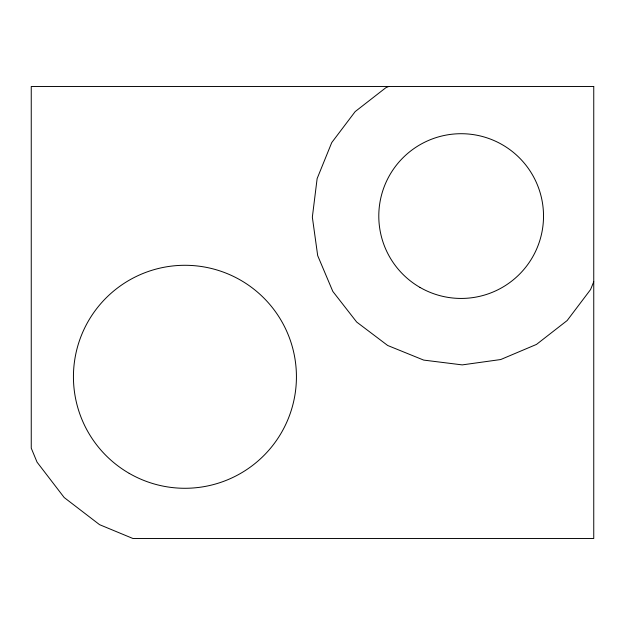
<?xml version="1.0" encoding="UTF-8"?>
<svg xmlns="http://www.w3.org/2000/svg" width="625" height="625" viewBox="0 0 625 625"><rect width="100%" height="100%" fill="white"/><g stroke="black" fill="none" stroke-linecap="round" stroke-linejoin="round"><path stroke-width="0.94" d="M593.75 281.734L590.578 289.555L567.148 320.547L536.492 344.414L500.711 359.539L462.227 364.891L423.68 360.094L387.68 345.484L356.688 322.055L332.812 291.406L317.688 255.617L312.344 217.141L317.133 178.586L331.742 142.586L355.172 111.594L385.828 87.727L388.734 86.492M593.75 86.492L31.25 86.492L31.25 448.156L37.055 462.164L64.188 497.531L99.555 524.664L132.961 538.508L593.75 538.508L593.75 86.492M419.977 287.406A82.367 82.367 0 0 0 543.523 216.07A82.367 82.367 0 0 0 419.977 144.742A82.367 82.367 0 0 0 419.977 287.406M129.188 473.344A111.492 111.492 0 0 0 296.43 376.789A111.492 111.492 0 0 0 129.188 280.227A111.492 111.492 0 0 0 129.188 473.344"/></g></svg>
